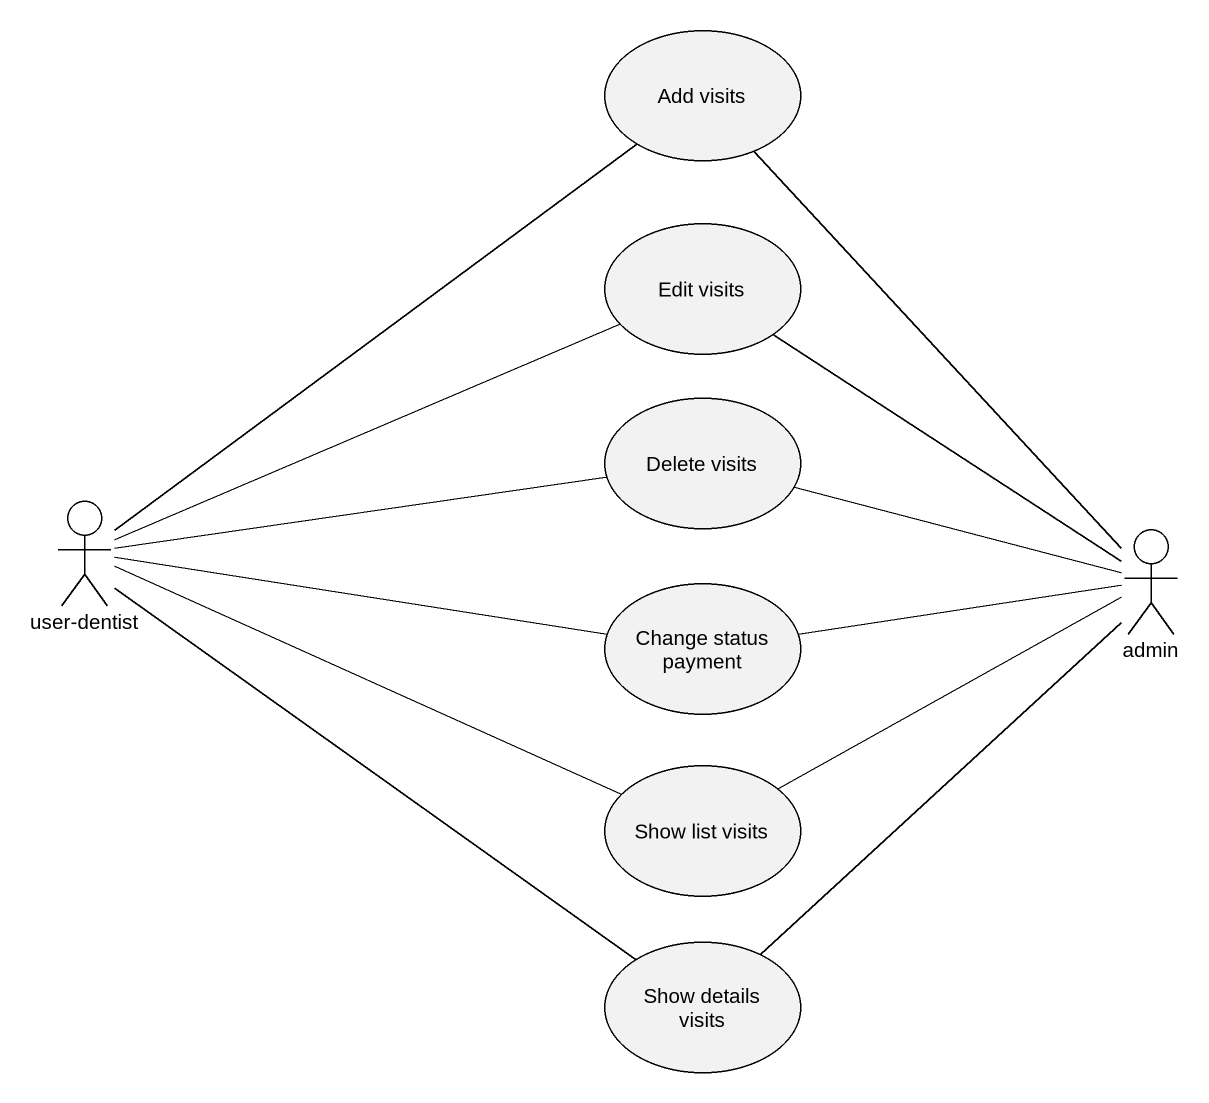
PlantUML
@startuml
usecase "Add visits" as Add_visits
usecase "Edit visits" as Edit_visits
usecase "Delete visits" as Delete_visits
actor "user-dentist" as user_dentist
actor admin
usecase "Change status payment" as Change_status_payment
usecase "Show list visits" as Show_list_visits
usecase "Show details visits" as Show_details_visits
Add_visits -- user_dentist
Add_visits -- admin
Edit_visits -left- user_dentist
Edit_visits -- admin
Delete_visits -left- user_dentist
Delete_visits -right- admin
user_dentist -- Show_details_visits
Change_status_payment -left- user_dentist
Change_status_payment -right- admin
Show_list_visits -left- user_dentist
Show_list_visits -right- admin
Show_details_visits -up- admin
@enduml
